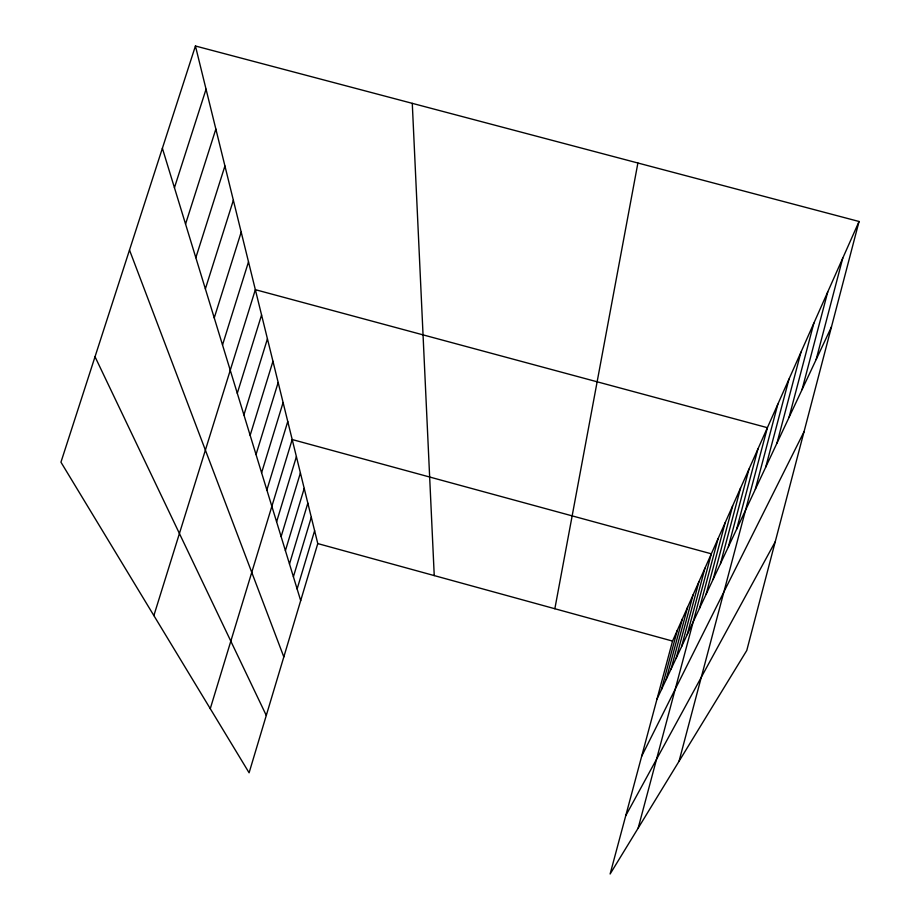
<?xml version="1.0" encoding="UTF-8"?>
<svg xmlns="http://www.w3.org/2000/svg" width="920" height="920" viewBox="0 0 920 920"><rect width="100%" height="100%" fill="white"/><g stroke="black" fill="none" stroke-linecap="round" stroke-linejoin="round"><path stroke-width="1.38" d="M554.852 608.741L637.894 163.001M859.05 221.49L746.775 650.474L610.121 874L672.543 641.079L859.05 221.49L195.431 46L60.95 462.185L249.101 772.788L317.779 543.582L195.431 46M776.986 443.106L800.963 352.164M789.049 417.358L813.843 323.184M802.067 389.585L827.735 291.95M816.166 359.513L842.755 258.152M728.341 546.871L748.983 469.108M736.678 529.08L757.907 449.029M679.04 761.265L767.395 427.685L255.346 289.673L153.87 615.572M755.32 489.325L777.825 404.213M765.762 467.026L788.992 379.097M676.177 658.156L693.105 594.826M681.559 646.668L698.889 581.831M687.217 634.593L704.95 568.18M638.158 828.138L711.332 553.817L292.192 439.541L210.266 708.688M699.453 608.499L718.06 538.683M706.077 594.366L725.155 522.721M713.081 579.439L732.654 505.862M720.486 563.626L740.577 488.014M661.48 689.505L677.338 630.292M666.149 679.535L682.352 619.01M671.048 669.105L687.608 607.2M289.489 564.006L307.832 503.159M293.399 576.771L311.305 517.247M297.125 588.961L314.617 530.713M281.117 536.59L300.403 472.914M285.407 550.631L304.209 488.393M266.869 490.003L287.764 421.521M276.598 521.847L296.401 456.642M256.036 454.572L278.162 382.49M261.602 472.765L283.095 402.534M250.148 435.321L272.952 361.284M237.291 393.277L261.567 314.997M243.915 414.92L267.433 338.824M222.525 344.954L248.503 261.855M214.245 317.894L241.189 232.116M205.378 288.88L233.358 200.238M195.833 257.692L224.928 165.98M185.552 224.054L215.855 129.076M174.443 187.703L206.057 89.217M657.018 699.027L831.473 326.865M641.688 756.217L804.022 431.733M625.738 815.706L775.226 541.753M317.779 543.582L672.543 641.079M95.024 356.741L266.282 715.438M129.501 250.033L283.82 656.903M162.38 148.269L300.69 600.622M412.275 103.339L434.24 575.587"/></g></svg>
